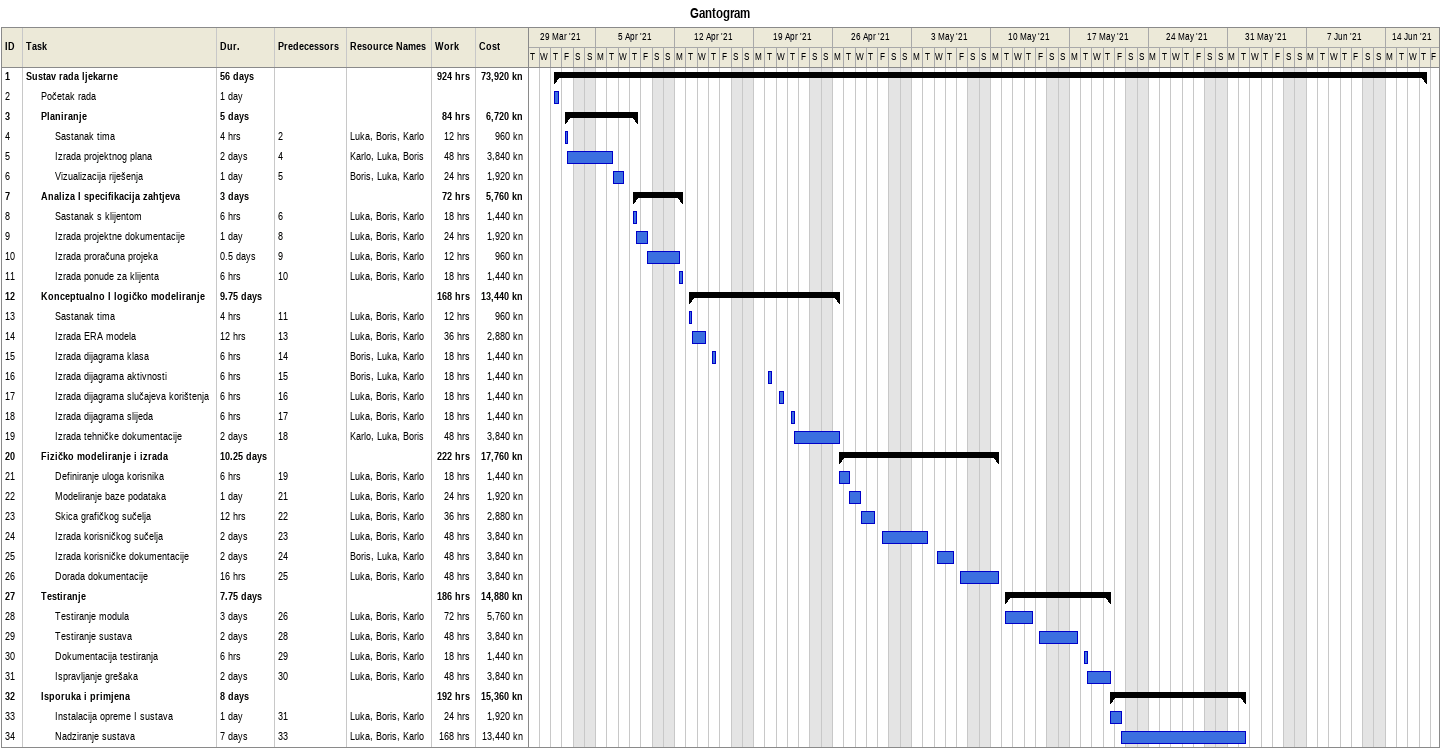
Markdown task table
Gantogram

| ID | Level | Task | Duration | Start | Finish | Predecessors | Resources | Work (h) | Cost (kn) |
|---|---|---|---|---|---|---|---|---|---|
| 1 | 1 | **Sustav rada ljekarne** | 56d | 2021-04-01 | 2021-06-17 |  |  | 924 | 73920 |
| 2 | 2 | Početak rada | 1d | 2021-04-01 | 2021-04-01 |  |  |  |  |
| 3 | 2 | **Planiranje** | 5d | 2021-04-02 | 2021-04-08 |  |  | 84 | 6720 |
| 4 | 3 | Sastanak tima | 4h | 2021-04-02 | 2021-04-02 | 2 | Luka, Boris, Karlo | 12 | 960 |
| 5 | 3 | Izrada projektnog plana | 2d | 2021-04-02 | 2021-04-06 | 4 | Karlo, Luka, Boris | 48 | 3840 |
| 6 | 3 | Vizualizacija riješenja | 1d | 2021-04-06 | 2021-04-07 | 5 | Boris, Luka, Karlo | 24 | 1920 |
| 7 | 2 | **Analiza I specifikacija zahtjeva** | 3d | 2021-04-08 | 2021-04-12 |  |  | 72 | 5760 |
| 8 | 3 | Sastanak s klijentom | 6h | 2021-04-08 | 2021-04-08 | 6 | Luka, Boris, Karlo | 18 | 1440 |
| 9 | 3 | Izrada projektne dokumentacije | 1d | 2021-04-08 | 2021-04-09 | 8 | Luka, Boris, Karlo | 24 | 1920 |
| 10 | 3 | Izrada proračuna projeka | 0.5d | 2021-04-09 | 2021-04-12 | 9 | Luka, Boris, Karlo | 12 | 960 |
| 11 | 3 | Izrada ponude za klijenta | 6h | 2021-04-12 | 2021-04-12 | 10 | Luka, Boris, Karlo | 18 | 1440 |
| 12 | 2 | **Konceptualno I logičko modeliranje** | 9.75d | 2021-04-13 | 2021-04-26 |  |  | 168 | 13440 |
| 13 | 3 | Sastanak tima | 4h | 2021-04-13 | 2021-04-13 | 11 | Luka, Boris, Karlo | 12 | 960 |
| 14 | 3 | Izrada ERA modela | 12h | 2021-04-13 | 2021-04-14 | 13 | Luka, Boris, Karlo | 36 | 2880 |
| 15 | 3 | Izrada dijagrama klasa | 6h | 2021-04-15 | 2021-04-15 | 14 | Boris, Luka, Karlo | 18 | 1440 |
| 16 | 3 | Izrada dijagrama aktivnosti | 6h | 2021-04-20 | 2021-04-20 | 15 | Boris, Luka, Karlo | 18 | 1440 |
| 17 | 3 | Izrada dijagrama slučajeva korištenja | 6h | 2021-04-21 | 2021-04-21 | 16 | Luka, Boris, Karlo | 18 | 1440 |
| 18 | 3 | Izrada dijagrama slijeda | 6h | 2021-04-22 | 2021-04-22 | 17 | Luka, Boris, Karlo | 18 | 1440 |
| 19 | 3 | Izrada tehničke dokumentacije | 2d | 2021-04-22 | 2021-04-26 | 18 | Karlo, Luka, Boris | 48 | 3840 |
| 20 | 2 | **Fizičko modeliranje i izrada** | 10.25d | 2021-04-26 | 2021-05-10 |  |  | 222 | 17760 |
| 21 | 3 | Definiranje uloga korisnika | 6h | 2021-04-26 | 2021-04-27 | 19 | Luka, Boris, Karlo | 18 | 1440 |
| 22 | 3 | Modeliranje baze podataka | 1d | 2021-04-27 | 2021-04-28 | 21 | Luka, Boris, Karlo | 24 | 1920 |
| 23 | 3 | Skica grafičkog sučelja | 12h | 2021-04-28 | 2021-04-29 | 22 | Luka, Boris, Karlo | 36 | 2880 |
| 24 | 3 | Izrada korisničkog sučelja | 2d | 2021-04-30 | 2021-05-04 | 23 | Luka, Boris, Karlo | 48 | 3840 |
| 25 | 3 | Izrada korisničke dokumentacije | 2d | 2021-05-05 | 2021-05-06 | 24 | Boris, Luka, Karlo | 48 | 3840 |
| 26 | 3 | Dorada dokumentacije | 16h | 2021-05-07 | 2021-05-10 | 25 | Luka, Boris, Karlo | 48 | 3840 |
| 27 | 2 | **Testiranje** | 7.75d | 2021-05-11 | 2021-05-20 |  |  | 186 | 14880 |
| 28 | 3 | Testiranje modula | 3d | 2021-05-11 | 2021-05-13 | 26 | Luka, Boris, Karlo | 72 | 5760 |
| 29 | 3 | Testiranje sustava | 2d | 2021-05-14 | 2021-05-17 | 28 | Luka, Boris, Karlo | 48 | 3840 |
| 30 | 3 | Dokumentacija testiranja | 6h | 2021-05-18 | 2021-05-18 | 29 | Luka, Boris, Karlo | 18 | 1440 |
| 31 | 3 | Ispravljanje grešaka | 2d | 2021-05-18 | 2021-05-20 | 30 | Luka, Boris, Karlo | 48 | 3840 |
| 32 | 2 | **Isporuka i primjena** | 8d | 2021-05-20 | 2021-06-01 |  |  | 192 | 15360 |
| 33 | 3 | Instalacija opreme I sustava | 1d | 2021-05-20 | 2021-05-21 | 31 | Luka, Boris, Karlo | 24 | 1920 |
| 34 | 3 | Nadziranje sustava | 7d | 2021-05-21 | 2021-06-01 | 33 | Luka, Boris, Karlo | 168 | 13440 |
